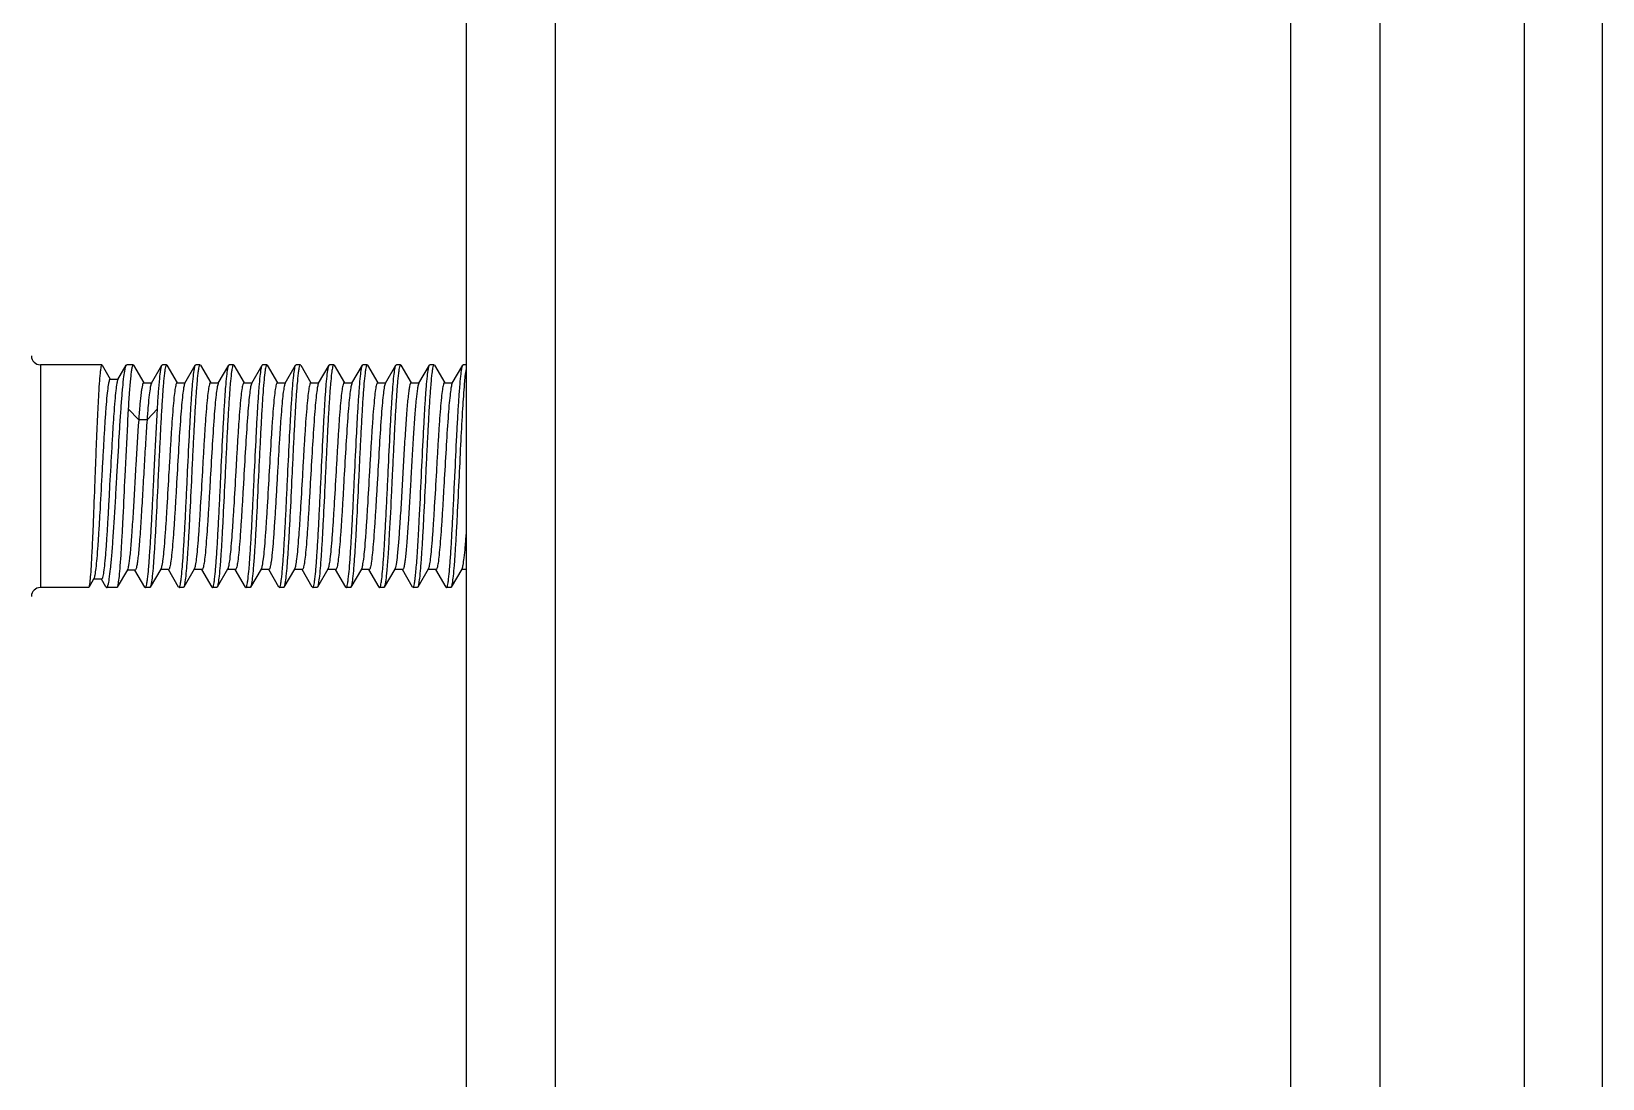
# Model space of a CAD drawing. Extents: x 27938 to 1507990, y 110129 to 923079.
# Drawn here: x 484023 to 484600, y 368319 to 368704 of the extents above; entities that cross this region are included whole.
import ezdxf

# ---------------------------------------------------------------- set-up
doc = ezdxf.new("R2010")
doc.units = 0
doc.header["$LTSCALE"] = 1000
doc.header["$MEASUREMENT"] = 0

msp = doc.modelspace()

# ---------------------------------------------------------------- linework, layer by layer
for p, q in [((484599.92, 366391), (484599.92, 369059.47)), ((484571.3, 366675.45), (484571.3, 368938.58)), ((484182.87, 368785.73), (484182.87, 366070.82)), ((484215.58, 368785.73), (484215.58, 366070.82)), ((484485.44, 368785.73), (484485.44, 366070.82)), ((484518.15, 368785.73), (484518.15, 366070.82)), ((484026.68, 368581.29), (484026.68, 368499.52)), ((484049.24, 368581.29), (484026.68, 368581.29)), ((484049.36, 368581.19), (484049.24, 368581.29)), ((484049.36, 368581.19), (484052.35, 368576.04)), ((484055.14, 368575.88), (484058.18, 368581.11)), ((484058.18, 368581.11), (484058.39, 368581.29)), ((484060.72, 368581.29), (484058.39, 368581.29)), ((484060.88, 368581.15), (484060.72, 368581.29)), ((484060.88, 368581.15), (484064.65, 368574.67)), ((484067.43, 368574.5), (484071.29, 368581.15)), ((484072.98, 368581.29), (484071.45, 368581.29)), ((484073.14, 368581.15), (484072.98, 368581.29)), ((484073.14, 368581.15), (484076.92, 368574.67)), ((484079.7, 368574.5), (484083.55, 368581.15)), ((484083.55, 368581.15), (484083.71, 368581.29)), ((484085.25, 368581.29), (484083.71, 368581.29)), ((484085.41, 368581.15), (484085.25, 368581.29)), ((484085.41, 368581.15), (484089.18, 368574.67)), ((484091.96, 368574.5), (484095.82, 368581.15)), ((484095.82, 368581.15), (484095.98, 368581.29)), ((484097.52, 368581.29), (484095.98, 368581.29)), ((484097.68, 368581.15), (484097.52, 368581.29)), ((484097.68, 368581.15), (484101.45, 368574.67)), ((484104.23, 368574.5), (484108.09, 368581.15)), ((484108.09, 368581.15), (484108.25, 368581.29)), ((484109.78, 368581.29), (484108.25, 368581.29)), ((484109.94, 368581.15), (484109.78, 368581.29)), ((484109.94, 368581.15), (484113.72, 368574.67)), ((484116.5, 368574.5), (484120.35, 368581.15)), ((484122.05, 368581.29), (484120.51, 368581.29)), ((484122.21, 368581.15), (484122.05, 368581.29)), ((484122.21, 368581.15), (484125.98, 368574.67)), ((484128.76, 368574.5), (484132.62, 368581.15)), ((484132.62, 368581.15), (484132.78, 368581.29)), ((484134.32, 368581.29), (484132.78, 368581.29)), ((484134.48, 368581.15), (484134.32, 368581.29)), ((484134.48, 368581.15), (484138.25, 368574.67)), ((484141.03, 368574.5), (484144.88, 368581.15)), ((484144.88, 368581.15), (484145.05, 368581.29)), ((484146.58, 368581.29), (484145.05, 368581.29)), ((484146.74, 368581.15), (484146.58, 368581.29)), ((484146.74, 368581.15), (484150.52, 368574.67)), ((484153.3, 368574.5), (484157.15, 368581.15)), ((484157.15, 368581.15), (484157.31, 368581.29)), ((484158.85, 368581.29), (484157.31, 368581.29)), ((484159.01, 368581.15), (484158.85, 368581.29)), ((484159.01, 368581.15), (484162.78, 368574.67)), ((484165.56, 368574.5), (484169.42, 368581.15)), ((484169.42, 368581.15), (484169.58, 368581.29)), ((484171.11, 368581.29), (484169.58, 368581.29)), ((484171.27, 368581.15), (484171.11, 368581.29)), ((484171.27, 368581.15), (484175.05, 368574.67)), ((484177.83, 368574.5), (484181.68, 368581.15)), ((484181.68, 368581.15), (484181.84, 368581.29)), ((484182.87, 368581.29), (484181.84, 368581.29)), ((484052.26, 368576.04), (484055.24, 368576.04)), ((484064.56, 368574.67), (484067.53, 368574.67)), ((484076.82, 368574.67), (484079.79, 368574.67)), ((484079.7, 368574.5), (484079.62, 368574.35)), ((484089.09, 368574.67), (484092.06, 368574.67)), ((484091.96, 368574.5), (484091.88, 368574.34)), ((484101.36, 368574.67), (484104.33, 368574.67)), ((484104.23, 368574.5), (484104.15, 368574.33)), ((484113.62, 368574.67), (484116.59, 368574.67)), ((484125.89, 368574.67), (484128.86, 368574.67)), ((484128.76, 368574.5), (484128.67, 368574.31)), ((484138.15, 368574.67), (484141.13, 368574.67)), ((484141.03, 368574.5), (484140.94, 368574.31)), ((484150.42, 368574.67), (484153.39, 368574.67)), ((484153.3, 368574.5), (484153.2, 368574.3)), ((484162.69, 368574.67), (484165.66, 368574.67)), ((484174.95, 368574.67), (484177.92, 368574.67)), ((484177.83, 368574.5), (484177.73, 368574.28)), ((484062.76, 368561.15), (484058.92, 368565.16)), ((484065.83, 368561.15), (484062.76, 368561.15)), ((484069.65, 368565.16), (484065.83, 368561.15)), ((484106.82, 368542.63), (484106.72, 368540.4)), ((484117.45, 368540.4), (484117.55, 368542.63)), ((484058.6, 368506.07), (484054.86, 368499.64)), ((484061.48, 368505.91), (484058.51, 368505.91)), ((484065, 368499.67), (484061.38, 368505.91)), ((484070.88, 368506.31), (484067.01, 368499.66)), ((484073.76, 368506.14), (484070.79, 368506.14)), ((484077.42, 368499.66), (484073.66, 368506.14)), ((484083.15, 368506.31), (484079.28, 368499.66)), ((484086.02, 368506.14), (484083.05, 368506.14)), ((484089.69, 368499.66), (484085.93, 368506.14)), ((484095.41, 368506.31), (484091.54, 368499.66)), ((484098.29, 368506.14), (484095.32, 368506.14)), ((484101.95, 368499.66), (484098.19, 368506.14)), ((484107.68, 368506.31), (484103.81, 368499.66)), ((484110.56, 368506.14), (484107.58, 368506.14)), ((484114.22, 368499.66), (484110.46, 368506.14)), ((484119.95, 368506.31), (484116.08, 368499.66)), ((484122.82, 368506.14), (484119.85, 368506.14)), ((484126.48, 368499.66), (484122.73, 368506.14)), ((484132.21, 368506.31), (484128.34, 368499.66)), ((484135.09, 368506.14), (484132.12, 368506.14)), ((484138.75, 368499.66), (484134.99, 368506.14)), ((484144.48, 368506.31), (484140.61, 368499.66)), ((484147.35, 368506.14), (484144.38, 368506.14)), ((484151.02, 368499.66), (484147.26, 368506.14)), ((484156.75, 368506.31), (484152.88, 368499.66)), ((484159.62, 368506.14), (484156.65, 368506.14)), ((484163.28, 368499.66), (484159.52, 368506.14)), ((484169.01, 368506.31), (484165.14, 368499.66)), ((484171.89, 368506.14), (484168.92, 368506.14)), ((484175.55, 368499.66), (484171.79, 368506.14)), ((484181.28, 368506.31), (484177.41, 368499.66)), ((484182.87, 368506.14), (484181.18, 368506.14)), ((484044.36, 368499.52), (484026.68, 368499.52)), ((484044.45, 368499.59), (484044.36, 368499.52)), ((484046.2, 368502.61), (484044.45, 368499.59)), ((484046.29, 368502.76), (484046.2, 368502.61)), ((484049.18, 368502.61), (484046.2, 368502.61)), ((484050.76, 368499.74), (484049.11, 368502.57)), ((484050.76, 368499.74), (484051.02, 368499.52)), ((484054.72, 368499.52), (484051.01, 368499.52)), ((484054.86, 368499.64), (484054.72, 368499.52)), ((484065, 368499.67), (484065.18, 368499.52)), ((484066.85, 368499.52), (484065.18, 368499.52)), ((484067.01, 368499.66), (484066.85, 368499.52)), ((484077.42, 368499.66), (484077.58, 368499.52)), ((484079.12, 368499.52), (484077.58, 368499.52)), ((484079.28, 368499.66), (484079.12, 368499.52)), ((484089.69, 368499.66), (484089.85, 368499.52)), ((484091.38, 368499.52), (484089.85, 368499.52)), ((484091.54, 368499.66), (484091.38, 368499.52)), ((484101.95, 368499.66), (484102.11, 368499.52)), ((484103.65, 368499.52), (484102.11, 368499.52)), ((484103.81, 368499.66), (484103.65, 368499.52)), ((484114.22, 368499.66), (484114.38, 368499.52)), ((484115.92, 368499.52), (484114.38, 368499.52)), ((484116.08, 368499.66), (484115.92, 368499.52)), ((484126.48, 368499.66), (484126.65, 368499.52)), ((484128.18, 368499.52), (484126.65, 368499.52)), ((484128.34, 368499.66), (484128.18, 368499.52)), ((484138.75, 368499.66), (484138.91, 368499.52)), ((484140.45, 368499.52), (484138.91, 368499.52)), ((484140.61, 368499.66), (484140.45, 368499.52)), ((484151.02, 368499.66), (484151.18, 368499.52)), ((484152.71, 368499.52), (484151.18, 368499.52)), ((484152.88, 368499.66), (484152.72, 368499.52)), ((484163.28, 368499.66), (484163.45, 368499.52)), ((484164.98, 368499.52), (484163.44, 368499.52)), ((484165.14, 368499.66), (484164.98, 368499.52)), ((484175.55, 368499.66), (484175.71, 368499.52)), ((484177.25, 368499.52), (484175.71, 368499.52)), ((484177.41, 368499.66), (484177.25, 368499.52))]:
    msp.add_line(p, q)
for centre, start, end in [((484026.68, 368584.56), 180, 270), ((484026.68, 368496.25), 90, 180)]:
    msp.add_arc(centre, 3.27, start, end)
for points, knots in [([(484049.24, 368581.29), (484049.16, 368581.29), (484049.01, 368580.94), (484048.89, 368580.41), (484048.73, 368579.4), (484048.5, 368577.39), (484048.23, 368573.97), (484047.93, 368568.95), (484047.63, 368562.83), (484047.32, 368555.85), (484047.02, 368548.28), (484046.82, 368543.06), (484046.72, 368540.4)], [0, 0, 0, 0, 0.006203, 0.021073, 0.045141, 0.078305, 0.170688, 0.294821, 0.44599, 0.618417, 0.805472, 1, 1, 1, 1]), ([(484054.78, 368540.4), (484055.07, 368545.32), (484055.47, 368552.48), (484056.05, 368561.65), (484056.46, 368567.6), (484056.88, 368572.62), (484057.26, 368576.57), (484057.68, 368579.26), (484057.93, 368580.68), (484058.18, 368581.11)], [0, 0, 0, 0, 0.361155, 0.526427, 0.673911, 0.798642, 0.896457, 0.964179, 1, 1, 1, 1]), ([(484060.72, 368581.29), (484060.6, 368581.29), (484060.4, 368580.81), (484060.23, 368580.08), (484060.01, 368578.7), (484059.8, 368576.88), (484059.57, 368574.56), (484059.26, 368570.6), (484059.06, 368567.42), (484058.92, 368565.16)], [0, 0, 0, 0, 0.021546, 0.072917, 0.155846, 0.269667, 0.412995, 0.584026, 1, 1, 1, 1]), ([(484069.65, 368565.16), (484069.78, 368567.23), (484070.01, 368570.94), (484070.4, 368575.74), (484070.73, 368578.82), (484071.04, 368580.44), (484071.18, 368580.98), (484071.29, 368581.15)], [0, 0, 0, 0, 0.387446, 0.690986, 0.897716, 0.962073, 1, 1, 1, 1]), ([(484072.98, 368581.29), (484072.89, 368581.29), (484072.71, 368580.96), (484072.57, 368580.41), (484072.38, 368579.4), (484072.11, 368577.38), (484071.78, 368573.96), (484071.41, 368568.95), (484071.04, 368562.83), (484070.67, 368555.85), (484070.29, 368548.28), (484070.04, 368543.06), (484069.92, 368540.4)], [0, 0, 0, 0, 0.006697, 0.021779, 0.045964, 0.079194, 0.171609, 0.295674, 0.446694, 0.618911, 0.805729, 1, 1, 1, 1]), ([(484071.29, 368581.15), (484071.31, 368581.19), (484071.35, 368581.25), (484071.42, 368581.29), (484071.45, 368581.29)], [0, 0, 0, 0, 0.600476, 1, 1, 1, 1]), ([(484080.65, 368540.4), (484080.88, 368545.36), (484081.23, 368552.58), (484081.72, 368561.81), (484082.07, 368567.78), (484082.43, 368572.81), (484082.75, 368576.74), (484083.12, 368579.37), (484083.32, 368580.76), (484083.55, 368581.15)], [0, 0, 0, 0, 0.363963, 0.530225, 0.678242, 0.802937, 0.90006, 0.966368, 1, 1, 1, 1]), ([(484085.25, 368581.29), (484085.16, 368581.29), (484084.98, 368580.96), (484084.84, 368580.41), (484084.64, 368579.4), (484084.37, 368577.38), (484084.05, 368573.97), (484083.68, 368568.95), (484083.31, 368562.83), (484082.94, 368555.85), (484082.56, 368548.28), (484082.31, 368543.06), (484082.18, 368540.4)], [0, 0, 0, 0, 0.006689, 0.021764, 0.045941, 0.079165, 0.171569, 0.295632, 0.446659, 0.618889, 0.805716, 1, 1, 1, 1]), ([(484092.91, 368540.4), (484093.15, 368545.36), (484093.49, 368552.58), (484093.98, 368561.81), (484094.33, 368567.78), (484094.69, 368572.81), (484095.01, 368576.74), (484095.39, 368579.37), (484095.59, 368580.76), (484095.82, 368581.15)], [0, 0, 0, 0, 0.363959, 0.530225, 0.678245, 0.80294, 0.900061, 0.966367, 1, 1, 1, 1]), ([(484097.52, 368581.29), (484097.43, 368581.29), (484097.24, 368580.96), (484097.1, 368580.41), (484096.91, 368579.4), (484096.64, 368577.39), (484096.31, 368573.97), (484095.95, 368568.95), (484095.58, 368562.83), (484095.2, 368555.85), (484094.83, 368548.28), (484094.58, 368543.06), (484094.45, 368540.4)], [0, 0, 0, 0, 0.00668, 0.021743, 0.045911, 0.079128, 0.171521, 0.29558, 0.446613, 0.618858, 0.805701, 1, 1, 1, 1]), ([(484105.18, 368540.4), (484105.42, 368545.36), (484105.76, 368552.58), (484106.25, 368561.81), (484106.6, 368567.78), (484106.96, 368572.81), (484107.28, 368576.74), (484107.66, 368579.37), (484107.86, 368580.76), (484108.09, 368581.15)], [0, 0, 0, 0, 0.363957, 0.530226, 0.678247, 0.80294, 0.900059, 0.966367, 1, 1, 1, 1]), ([(484109.78, 368581.29), (484109.7, 368581.29), (484109.52, 368580.99), (484109.38, 368580.47), (484109.2, 368579.53), (484108.94, 368577.65), (484108.62, 368574.45), (484108.27, 368569.74), (484107.91, 368563.98), (484107.55, 368557.38), (484107.18, 368550.16), (484106.94, 368545.18), (484106.82, 368542.63)], [0, 0, 0, 0, 0.006689, 0.021571, 0.045424, 0.078208, 0.169526, 0.292465, 0.442701, 0.6149, 0.802905, 1, 1, 1, 1]), ([(484117.55, 368542.63), (484117.78, 368547.36), (484118.11, 368554.22), (484118.58, 368562.98), (484118.92, 368568.61), (484119.27, 368573.32), (484119.58, 368577), (484119.94, 368579.47), (484120.13, 368580.78), (484120.35, 368581.15)], [0, 0, 0, 0, 0.367266, 0.533405, 0.680662, 0.804347, 0.900563, 0.966339, 1, 1, 1, 1]), ([(484122.05, 368581.29), (484121.96, 368581.29), (484121.78, 368580.96), (484121.64, 368580.41), (484121.44, 368579.4), (484121.17, 368577.38), (484120.85, 368573.97), (484120.48, 368568.95), (484120.11, 368562.83), (484119.73, 368555.85), (484119.36, 368548.28), (484119.11, 368543.06), (484118.98, 368540.4)], [0, 0, 0, 0, 0.006689, 0.021763, 0.04594, 0.079164, 0.171568, 0.295631, 0.446657, 0.618886, 0.805714, 1, 1, 1, 1]), ([(484120.35, 368581.15), (484120.37, 368581.19), (484120.41, 368581.25), (484120.48, 368581.29), (484120.51, 368581.29)], [0, 0, 0, 0, 0.600612, 1, 1, 1, 1]), ([(484129.71, 368540.4), (484129.95, 368545.36), (484130.29, 368552.58), (484130.78, 368561.81), (484131.13, 368567.78), (484131.49, 368572.81), (484131.81, 368576.74), (484132.19, 368579.37), (484132.39, 368580.76), (484132.62, 368581.15)], [0, 0, 0, 0, 0.363961, 0.530225, 0.678245, 0.802939, 0.90006, 0.966367, 1, 1, 1, 1]), ([(484134.32, 368581.29), (484134.22, 368581.29), (484134.04, 368580.96), (484133.9, 368580.41), (484133.71, 368579.4), (484133.44, 368577.39), (484133.11, 368573.97), (484132.75, 368568.95), (484132.37, 368562.83), (484132, 368555.85), (484131.62, 368548.28), (484131.38, 368543.06), (484131.25, 368540.4)], [0, 0, 0, 0, 0.006676, 0.021733, 0.045899, 0.079113, 0.171508, 0.295569, 0.446596, 0.61884, 0.805693, 1, 1, 1, 1]), ([(484141.98, 368540.4), (484142.22, 368545.36), (484142.56, 368552.58), (484143.05, 368561.81), (484143.4, 368567.78), (484143.76, 368572.81), (484144.08, 368576.74), (484144.46, 368579.37), (484144.65, 368580.76), (484144.88, 368581.15)], [0, 0, 0, 0, 0.363962, 0.530226, 0.678239, 0.802933, 0.900057, 0.966368, 1, 1, 1, 1]), ([(484146.58, 368581.29), (484146.49, 368581.29), (484146.31, 368580.96), (484146.17, 368580.41), (484145.97, 368579.4), (484145.7, 368577.38), (484145.38, 368573.96), (484145.01, 368568.95), (484144.64, 368562.83), (484144.27, 368555.85), (484143.89, 368548.28), (484143.64, 368543.06), (484143.52, 368540.4)], [0, 0, 0, 0, 0.006697, 0.021779, 0.045964, 0.079195, 0.171609, 0.295674, 0.446694, 0.618911, 0.805729, 1, 1, 1, 1]), ([(484154.25, 368540.4), (484154.48, 368545.36), (484154.82, 368552.58), (484155.31, 368561.81), (484155.67, 368567.78), (484156.03, 368572.81), (484156.34, 368576.74), (484156.72, 368579.37), (484156.92, 368580.76), (484157.15, 368581.15)], [0, 0, 0, 0, 0.363963, 0.530225, 0.678242, 0.802937, 0.90006, 0.966368, 1, 1, 1, 1]), ([(484158.85, 368581.29), (484158.76, 368581.29), (484158.58, 368580.96), (484158.43, 368580.41), (484158.24, 368579.4), (484157.97, 368577.38), (484157.64, 368573.97), (484157.28, 368568.95), (484156.91, 368562.83), (484156.53, 368555.85), (484156.16, 368548.28), (484155.91, 368543.06), (484155.78, 368540.4)], [0, 0, 0, 0, 0.006686, 0.021758, 0.045933, 0.079154, 0.171555, 0.295617, 0.446646, 0.618881, 0.805711, 1, 1, 1, 1]), ([(484166.51, 368540.4), (484166.75, 368545.36), (484167.09, 368552.58), (484167.58, 368561.81), (484167.93, 368567.78), (484168.29, 368572.81), (484168.61, 368576.74), (484168.99, 368579.37), (484169.19, 368580.76), (484169.42, 368581.15)], [0, 0, 0, 0, 0.363958, 0.530225, 0.678245, 0.80294, 0.90006, 0.966367, 1, 1, 1, 1]), ([(484171.11, 368581.29), (484171.02, 368581.29), (484170.84, 368580.96), (484170.7, 368580.41), (484170.51, 368579.4), (484170.24, 368577.39), (484169.91, 368573.97), (484169.55, 368568.95), (484169.17, 368562.83), (484168.8, 368555.85), (484168.42, 368548.28), (484168.17, 368543.06), (484168.05, 368540.4)], [0, 0, 0, 0, 0.006677, 0.021736, 0.045902, 0.079117, 0.171507, 0.295565, 0.446598, 0.618848, 0.805696, 1, 1, 1, 1]), ([(484178.78, 368540.4), (484179.01, 368545.36), (484179.36, 368552.58), (484179.85, 368561.81), (484180.2, 368567.78), (484180.56, 368572.81), (484180.88, 368576.74), (484181.25, 368579.37), (484181.45, 368580.76), (484181.68, 368581.15)], [0, 0, 0, 0, 0.363957, 0.530228, 0.678248, 0.80294, 0.900058, 0.966367, 1, 1, 1, 1]), ([(484182.87, 368579.89), (484182.53, 368578.07), (484182.12, 368573.19), (484181.51, 368564.4), (484180.92, 368553.07), (484180.52, 368544.78), (484180.31, 368540.4)], [0, 0, 0, 0, 0.140058, 0.370691, 0.667791, 1, 1, 1, 1]), ([(484052.26, 368576.04), (484052.18, 368576.04), (484051.99, 368575.76), (484051.85, 368575.26), (484051.66, 368574.4), (484051.39, 368572.64), (484051.06, 368569.68), (484050.7, 368565.33), (484050.33, 368560.03), (484049.97, 368553.98), (484049.6, 368547.4), (484049.11, 368538.29), (484048.64, 368529.31), (484048.14, 368520.77), (484047.78, 368515.23), (484047.42, 368510.57), (484047.09, 368506.91), (484046.72, 368504.44), (484046.51, 368503.14), (484046.29, 368502.76)], [0, 0, 0, 0, 0.003488, 0.010904, 0.022688, 0.038824, 0.083607, 0.143647, 0.216697, 0.300025, 0.390537, 0.484902, 0.671459, 0.756962, 0.833182, 0.897479, 0.947675, 0.982144, 1, 1, 1, 1]), ([(484055.14, 368575.88), (484054.91, 368575.48), (484054.69, 368574.1), (484054.3, 368571.52), (484053.96, 368567.71), (484053.59, 368562.88), (484053.22, 368557.19), (484052.72, 368548.53), (484052.24, 368539.49), (484051.75, 368530.4), (484051.39, 368523.92), (484051.03, 368518), (484050.67, 368512.86), (484050.32, 368508.66), (484049.99, 368505.59), (484049.67, 368503.68), (484049.43, 368502.87), (484049.26, 368502.61), (484049.18, 368502.61)], [0, 0, 0, 0, 0.018844, 0.055045, 0.107437, 0.174076, 0.252464, 0.339678, 0.527511, 0.621285, 0.710453, 0.791854, 0.862644, 0.920393, 0.963178, 0.989688, 0.996707, 1, 1, 1, 1]), ([(484064.56, 368574.67), (484064.45, 368574.67), (484064.24, 368574.29), (484064.07, 368573.65), (484063.84, 368572.5), (484063.53, 368570.21), (484063.15, 368566.36), (484062.9, 368563.04), (484062.76, 368561.15)], [0, 0, 0, 0, 0.023235, 0.075178, 0.15823, 0.271917, 0.585415, 1, 1, 1, 1]), ([(484067.43, 368574.5), (484067.19, 368574.08), (484066.95, 368572.64), (484066.55, 368569.92), (484066.19, 368565.91), (484065.95, 368562.86), (484065.83, 368561.15)], [0, 0, 0, 0, 0.108395, 0.316903, 0.618184, 1, 1, 1, 1]), ([(484076.82, 368574.67), (484076.74, 368574.67), (484076.56, 368574.43), (484076.32, 368573.64), (484075.99, 368571.83), (484075.66, 368568.91), (484075.3, 368564.92), (484074.94, 368560.07), (484074.58, 368554.5), (484074.22, 368548.43), (484073.73, 368539.95), (484073.26, 368531.55), (484072.76, 368523.53), (484072.4, 368518.29), (484072.03, 368513.84), (484071.7, 368510.34), (484071.33, 368507.95), (484071.1, 368506.68), (484070.88, 368506.31)], [0, 0, 0, 0, 0.003515, 0.010772, 0.037949, 0.081609, 0.140308, 0.211978, 0.294061, 0.383612, 0.477415, 0.664253, 0.750571, 0.827952, 0.893624, 0.945254, 0.981055, 1, 1, 1, 1]), ([(484079.62, 368574.35), (484079.43, 368573.88), (484079.18, 368572.5), (484078.83, 368569.92), (484078.49, 368566.3), (484077.97, 368559.8), (484077.38, 368550.28), (484076.81, 368540.18), (484076.33, 368531.82), (484075.97, 368525.85), (484075.61, 368520.4), (484075.26, 368515.65), (484074.9, 368511.76), (484074.57, 368508.91), (484074.25, 368507.14), (484074.01, 368506.37), (484073.84, 368506.14), (484073.76, 368506.14)], [0, 0, 0, 0, 0.022098, 0.060554, 0.114206, 0.18123, 0.34569, 0.53115, 0.623722, 0.711849, 0.792446, 0.862698, 0.92016, 0.962863, 0.989437, 0.99654, 1, 1, 1, 1]), ([(484089.09, 368574.67), (484089.01, 368574.67), (484088.83, 368574.43), (484088.59, 368573.64), (484088.26, 368571.83), (484087.93, 368568.91), (484087.57, 368564.92), (484087.21, 368560.07), (484086.85, 368554.5), (484086.48, 368548.43), (484086, 368539.95), (484085.52, 368531.55), (484085.02, 368523.53), (484084.66, 368518.29), (484084.3, 368513.84), (484083.96, 368510.34), (484083.59, 368507.95), (484083.37, 368506.68), (484083.15, 368506.31)], [0, 0, 0, 0, 0.003515, 0.010772, 0.037949, 0.081609, 0.140308, 0.211978, 0.294061, 0.383612, 0.477415, 0.664253, 0.750571, 0.827952, 0.893624, 0.945254, 0.981055, 1, 1, 1, 1]), ([(484091.88, 368574.34), (484091.69, 368573.87), (484091.44, 368572.49), (484091.09, 368569.9), (484090.75, 368566.27), (484090.24, 368559.76), (484089.65, 368550.25), (484089.08, 368540.15), (484088.6, 368531.79), (484088.24, 368525.83), (484087.88, 368520.39), (484087.52, 368515.64), (484087.17, 368511.76), (484086.84, 368508.9), (484086.52, 368507.14), (484086.28, 368506.37), (484086.1, 368506.14), (484086.02, 368506.14)], [0, 0, 0, 0, 0.022237, 0.060809, 0.11455, 0.181633, 0.346125, 0.531524, 0.624042, 0.712107, 0.792639, 0.862829, 0.920237, 0.962898, 0.989446, 0.996542, 1, 1, 1, 1]), ([(484101.36, 368574.67), (484101.28, 368574.67), (484101.1, 368574.43), (484100.85, 368573.64), (484100.53, 368571.83), (484100.19, 368568.91), (484099.83, 368564.92), (484099.47, 368560.07), (484099.11, 368554.5), (484098.75, 368548.43), (484098.26, 368539.95), (484097.79, 368531.55), (484097.29, 368523.53), (484096.93, 368518.29), (484096.57, 368513.84), (484096.23, 368510.34), (484095.86, 368507.95), (484095.63, 368506.68), (484095.41, 368506.31)], [0, 0, 0, 0, 0.003515, 0.010772, 0.037949, 0.081609, 0.140308, 0.211978, 0.294061, 0.383612, 0.477416, 0.664253, 0.750571, 0.827952, 0.893624, 0.945254, 0.981055, 1, 1, 1, 1]), ([(484104.15, 368574.33), (484103.96, 368573.86), (484103.71, 368572.47), (484103.35, 368569.87), (484103.01, 368566.24), (484102.5, 368559.73), (484101.91, 368550.21), (484101.34, 368540.12), (484100.86, 368531.77), (484100.5, 368525.81), (484100.14, 368520.37), (484099.79, 368515.63), (484099.44, 368511.75), (484099.11, 368508.9), (484098.78, 368507.14), (484098.54, 368506.37), (484098.37, 368506.14), (484098.29, 368506.14)], [0, 0, 0, 0, 0.022376, 0.061065, 0.114893, 0.182035, 0.346559, 0.531898, 0.624361, 0.712364, 0.792832, 0.86296, 0.920314, 0.962934, 0.989455, 0.996544, 1, 1, 1, 1]), ([(484113.62, 368574.67), (484113.54, 368574.67), (484113.36, 368574.43), (484113.12, 368573.65), (484112.8, 368571.85), (484112.46, 368568.94), (484112.11, 368564.99), (484111.75, 368560.16), (484111.25, 368552.49), (484110.9, 368546.44), (484110.66, 368542.27)], [0, 0, 0, 0, 0.007368, 0.022553, 0.07941, 0.170757, 0.293599, 0.443643, 0.615565, 1, 1, 1, 1]), ([(484116.5, 368574.5), (484116.3, 368574.16), (484116.08, 368573.03), (484115.74, 368570.91), (484115.42, 368567.8), (484115.08, 368563.85), (484114.75, 368559.16), (484114.28, 368551.89), (484113.95, 368546.19), (484113.73, 368542.27)], [0, 0, 0, 0, 0.036414, 0.10397, 0.201071, 0.324823, 0.471425, 0.636308, 1, 1, 1, 1]), ([(484125.89, 368574.67), (484125.81, 368574.67), (484125.63, 368574.43), (484125.39, 368573.64), (484125.06, 368571.83), (484124.73, 368568.91), (484124.37, 368564.92), (484124.01, 368560.07), (484123.64, 368554.5), (484123.28, 368548.43), (484122.79, 368539.95), (484122.32, 368531.55), (484121.82, 368523.53), (484121.46, 368518.29), (484121.1, 368513.84), (484120.76, 368510.34), (484120.39, 368507.95), (484120.16, 368506.68), (484119.95, 368506.31)], [0, 0, 0, 0, 0.003516, 0.010772, 0.037949, 0.081609, 0.140308, 0.211978, 0.294061, 0.383612, 0.477416, 0.664254, 0.750571, 0.827952, 0.893624, 0.945254, 0.981055, 1, 1, 1, 1]), ([(484128.67, 368574.31), (484128.48, 368573.83), (484128.23, 368572.43), (484127.88, 368569.82), (484127.54, 368566.17), (484127.03, 368559.66), (484126.44, 368550.15), (484125.87, 368540.06), (484125.39, 368531.72), (484125.03, 368525.77), (484124.67, 368520.34), (484124.32, 368515.61), (484123.97, 368511.74), (484123.64, 368508.89), (484123.32, 368507.14), (484123.08, 368506.37), (484122.9, 368506.14), (484122.82, 368506.14)], [0, 0, 0, 0, 0.022654, 0.061574, 0.115578, 0.182837, 0.347426, 0.532643, 0.624999, 0.712877, 0.793216, 0.863221, 0.920468, 0.963004, 0.989473, 0.996549, 1, 1, 1, 1]), ([(484138.15, 368574.67), (484138.07, 368574.67), (484137.9, 368574.43), (484137.65, 368573.64), (484137.33, 368571.83), (484136.99, 368568.91), (484136.63, 368564.92), (484136.27, 368560.07), (484135.91, 368554.5), (484135.55, 368548.43), (484135.06, 368539.95), (484134.59, 368531.55), (484134.09, 368523.53), (484133.73, 368518.29), (484133.36, 368513.84), (484133.03, 368510.34), (484132.66, 368507.95), (484132.43, 368506.68), (484132.21, 368506.31)], [0, 0, 0, 0, 0.003516, 0.010771, 0.037949, 0.081609, 0.140308, 0.211978, 0.294061, 0.383613, 0.477416, 0.664254, 0.750571, 0.827952, 0.893624, 0.945254, 0.981055, 1, 1, 1, 1]), ([(484140.94, 368574.31), (484140.75, 368573.82), (484140.5, 368572.42), (484140.14, 368569.8), (484139.8, 368566.14), (484139.29, 368559.63), (484138.7, 368550.11), (484138.13, 368540.03), (484137.66, 368531.69), (484137.3, 368525.75), (484136.94, 368520.33), (484136.59, 368515.6), (484136.23, 368511.73), (484135.9, 368508.89), (484135.58, 368507.14), (484135.34, 368506.37), (484135.17, 368506.14), (484135.09, 368506.14)], [0, 0, 0, 0, 0.022792, 0.061828, 0.11592, 0.183237, 0.347858, 0.533014, 0.625317, 0.713133, 0.793408, 0.863351, 0.920544, 0.963039, 0.989482, 0.996551, 1, 1, 1, 1]), ([(484150.42, 368574.67), (484150.34, 368574.67), (484150.16, 368574.43), (484149.92, 368573.64), (484149.59, 368571.83), (484149.26, 368568.91), (484148.9, 368564.92), (484148.54, 368560.07), (484148.18, 368554.5), (484147.81, 368548.43), (484147.33, 368539.95), (484146.85, 368531.55), (484146.36, 368523.53), (484146, 368518.29), (484145.63, 368513.84), (484145.3, 368510.34), (484144.92, 368507.95), (484144.7, 368506.68), (484144.48, 368506.31)], [0, 0, 0, 0, 0.003516, 0.010771, 0.037949, 0.081609, 0.140308, 0.211978, 0.294061, 0.383613, 0.477416, 0.664254, 0.750571, 0.827952, 0.893624, 0.945254, 0.981055, 1, 1, 1, 1]), ([(484153.2, 368574.3), (484153.01, 368573.81), (484152.76, 368572.4), (484152.41, 368569.77), (484152.07, 368566.11), (484151.56, 368559.59), (484150.97, 368550.08), (484150.4, 368540), (484149.92, 368531.67), (484149.56, 368525.73), (484149.21, 368520.31), (484148.85, 368515.59), (484148.5, 368511.73), (484148.17, 368508.89), (484147.85, 368507.14), (484147.61, 368506.37), (484147.43, 368506.14), (484147.35, 368506.14)], [0, 0, 0, 0, 0.022931, 0.062083, 0.116262, 0.183637, 0.34829, 0.533386, 0.625634, 0.713389, 0.793599, 0.863481, 0.920621, 0.963074, 0.989491, 0.996553, 1, 1, 1, 1]), ([(484162.69, 368574.67), (484162.56, 368574.67), (484162.32, 368574.15), (484162.13, 368573.34), (484161.87, 368571.82), (484161.63, 368569.84), (484161.38, 368567.31), (484161.02, 368563.08), (484160.59, 368556.88), (484160.09, 368548.71), (484159.6, 368539.96), (484159.1, 368531.24), (484158.75, 368525.5), (484158.56, 368522.75)], [0, 0, 0, 0, 0.007549, 0.025288, 0.053782, 0.092698, 0.14142, 0.199125, 0.337396, 0.498012, 0.669894, 0.841157, 1, 1, 1, 1]), ([(484165.56, 368574.5), (484165.44, 368574.29), (484165.26, 368573.64), (484164.89, 368571.7), (484164.5, 368568.06), (484164.03, 368562.46), (484163.57, 368555.46), (484163.09, 368547.52), (484162.47, 368536.51), (484161.99, 368528.2), (484161.63, 368522.75)], [0, 0, 0, 0, 0.014139, 0.038106, 0.114569, 0.22512, 0.362916, 0.519336, 0.684562, 1, 1, 1, 1]), ([(484174.95, 368574.67), (484174.87, 368574.67), (484174.69, 368574.43), (484174.45, 368573.64), (484174.13, 368571.83), (484173.79, 368568.91), (484173.43, 368564.92), (484173.07, 368560.07), (484172.71, 368554.5), (484172.35, 368548.43), (484171.86, 368539.95), (484171.39, 368531.55), (484170.89, 368523.53), (484170.53, 368518.29), (484170.16, 368513.84), (484169.83, 368510.34), (484169.46, 368507.95), (484169.23, 368506.68), (484169.01, 368506.31)], [0, 0, 0, 0, 0.003516, 0.010771, 0.037949, 0.081609, 0.140308, 0.211978, 0.294061, 0.383613, 0.477416, 0.664254, 0.750571, 0.827952, 0.893624, 0.945254, 0.981055, 1, 1, 1, 1]), ([(484177.73, 368574.28), (484177.54, 368573.78), (484177.29, 368572.36), (484176.94, 368569.72), (484176.59, 368566.05), (484176.09, 368559.53), (484175.5, 368550.01), (484174.93, 368539.94), (484174.45, 368531.62), (484174.09, 368525.69), (484173.74, 368520.28), (484173.38, 368515.57), (484173.03, 368511.71), (484172.7, 368508.88), (484172.38, 368507.13), (484172.14, 368506.37), (484171.97, 368506.14), (484171.89, 368506.14)], [0, 0, 0, 0, 0.023208, 0.06259, 0.116944, 0.184435, 0.349152, 0.534126, 0.626268, 0.713899, 0.79398, 0.86374, 0.920773, 0.963144, 0.989509, 0.996558, 1, 1, 1, 1]), ([(484058.92, 368565.16), (484058.81, 368563.29), (484058.35, 368555.04), (484057.96, 368546.79), (484057.66, 368540.4)], [0, 0, 0, 0, 0.22604, 1, 1, 1, 1]), ([(484062.76, 368561.15), (484062.36, 368555.57), (484061.86, 368546.95), (484061.21, 368535.41), (484060.71, 368526.86), (484060.21, 368519.25), (484059.78, 368513.75), (484059.41, 368510.22), (484059.17, 368508.33), (484058.92, 368507.01), (484058.73, 368506.3), (484058.6, 368506.07)], [0, 0, 0, 0, 0.303539, 0.468638, 0.62733, 0.768529, 0.882427, 0.926602, 0.961222, 0.985757, 1, 1, 1, 1]), ([(484065.83, 368561.15), (484065.63, 368558.38), (484065.25, 368552.52), (484064.73, 368543.48), (484064.21, 368534.21), (484063.68, 368525.4), (484063.23, 368518.67), (484062.86, 368514.02), (484062.59, 368511.24), (484062.34, 368509.06), (484062.07, 368507.38), (484061.86, 368506.49), (484061.62, 368505.91), (484061.48, 368505.91)], [0, 0, 0, 0, 0.15003, 0.317321, 0.489066, 0.652114, 0.794019, 0.853588, 0.904016, 0.944371, 0.97394, 0.992316, 1, 1, 1, 1]), ([(484068.37, 368540.4), (484068.48, 368542.61), (484068.88, 368550.86), (484069.29, 368559.11), (484069.65, 368565.16)], [0, 0, 0, 0, 0.2673, 1, 1, 1, 1]), ([(484046.72, 368540.4), (484046.53, 368535.38), (484046.26, 368528.07), (484045.87, 368518.74), (484045.59, 368512.72), (484045.31, 368507.7), (484045.08, 368503.81), (484044.75, 368501.28), (484044.65, 368499.95), (484044.45, 368499.59)], [0, 0, 0, 0, 0.36864, 0.53657, 0.68548, 0.810114, 0.906077, 0.97003, 1, 1, 1, 1]), ([(484051.02, 368499.52), (484051.12, 368499.52), (484051.35, 368499.82), (484051.66, 368500.83), (484052.08, 368503.12), (484052.51, 368506.83), (484052.97, 368511.86), (484053.42, 368517.98), (484053.88, 368524.96), (484054.33, 368532.53), (484054.63, 368537.75), (484054.78, 368540.4)], [0, 0, 0, 0, 0.007547, 0.022985, 0.080637, 0.173055, 0.296975, 0.447746, 0.61965, 0.806111, 1, 1, 1, 1]), ([(484057.66, 368540.4), (484057.43, 368535.43), (484057.09, 368528.19), (484056.62, 368518.94), (484056.28, 368512.95), (484055.93, 368507.93), (484055.63, 368504.01), (484055.26, 368501.4), (484055.08, 368500.03), (484054.86, 368499.64)], [0, 0, 0, 0, 0.365079, 0.53175, 0.679987, 0.804667, 0.901508, 0.967249, 1, 1, 1, 1]), ([(484065.18, 368499.52), (484065.28, 368499.52), (484065.47, 368499.84), (484065.62, 368500.4), (484065.82, 368501.4), (484066.11, 368503.42), (484066.45, 368506.84), (484066.83, 368511.86), (484067.22, 368517.98), (484067.6, 368524.96), (484067.99, 368532.53), (484068.24, 368537.75), (484068.37, 368540.4)], [0, 0, 0, 0, 0.006868, 0.022, 0.046199, 0.079427, 0.17181, 0.295831, 0.44681, 0.618994, 0.805771, 1, 1, 1, 1]), ([(484069.92, 368540.4), (484069.68, 368535.45), (484069.34, 368528.23), (484068.85, 368519), (484068.5, 368513.02), (484068.14, 368508), (484067.82, 368504.07), (484067.44, 368501.44), (484067.24, 368500.05), (484067.01, 368499.66)], [0, 0, 0, 0, 0.364025, 0.530311, 0.678341, 0.803035, 0.90014, 0.966414, 1, 1, 1, 1]), ([(484077.58, 368499.52), (484077.67, 368499.52), (484077.85, 368499.85), (484078, 368500.4), (484078.19, 368501.41), (484078.46, 368503.43), (484078.78, 368506.85), (484079.15, 368511.86), (484079.52, 368517.98), (484079.9, 368524.96), (484080.27, 368532.53), (484080.52, 368537.75), (484080.65, 368540.4)], [0, 0, 0, 0, 0.006693, 0.021771, 0.045952, 0.079179, 0.171588, 0.295652, 0.446676, 0.6189, 0.805722, 1, 1, 1, 1]), ([(484082.18, 368540.4), (484081.95, 368535.45), (484081.6, 368528.23), (484081.11, 368519), (484080.76, 368513.02), (484080.4, 368508), (484080.09, 368504.07), (484079.71, 368501.44), (484079.51, 368500.05), (484079.28, 368499.66)], [0, 0, 0, 0, 0.364027, 0.530312, 0.678339, 0.803032, 0.900139, 0.966415, 1, 1, 1, 1]), ([(484089.85, 368499.52), (484089.94, 368499.52), (484090.12, 368499.85), (484090.26, 368500.4), (484090.46, 368501.41), (484090.72, 368503.43), (484091.05, 368506.85), (484091.42, 368511.86), (484091.79, 368517.98), (484092.16, 368524.96), (484092.54, 368532.53), (484092.79, 368537.75), (484092.91, 368540.4)], [0, 0, 0, 0, 0.006696, 0.021778, 0.045963, 0.079194, 0.171608, 0.295673, 0.446692, 0.618909, 0.805729, 1, 1, 1, 1]), ([(484094.45, 368540.4), (484094.21, 368535.45), (484093.87, 368528.23), (484093.38, 368519), (484093.03, 368513.02), (484092.67, 368508), (484092.35, 368504.07), (484091.97, 368501.44), (484091.77, 368500.05), (484091.54, 368499.66)], [0, 0, 0, 0, 0.364034, 0.530325, 0.678352, 0.803041, 0.900142, 0.966414, 1, 1, 1, 1]), ([(484102.11, 368499.52), (484102.2, 368499.52), (484102.39, 368499.85), (484102.53, 368500.4), (484102.72, 368501.41), (484102.99, 368503.42), (484103.32, 368506.84), (484103.68, 368511.86), (484104.05, 368517.98), (484104.43, 368524.96), (484104.8, 368532.53), (484105.05, 368537.75), (484105.18, 368540.4)], [0, 0, 0, 0, 0.006683, 0.021751, 0.045922, 0.07914, 0.171535, 0.295594, 0.446618, 0.618857, 0.805703, 1, 1, 1, 1]), ([(484106.72, 368540.4), (484106.48, 368535.45), (484106.14, 368528.23), (484105.65, 368519), (484105.3, 368513.02), (484104.94, 368508), (484104.62, 368504.07), (484104.24, 368501.44), (484104.04, 368500.05), (484103.81, 368499.66)], [0, 0, 0, 0, 0.364016, 0.530299, 0.678328, 0.803022, 0.900132, 0.966412, 1, 1, 1, 1]), ([(484110.66, 368542.27), (484110.42, 368537.97), (484110.06, 368531.69), (484109.56, 368523.63), (484109.2, 368518.36), (484108.84, 368513.89), (484108.5, 368510.36), (484108.13, 368507.96), (484107.9, 368506.68), (484107.68, 368506.31)], [0, 0, 0, 0, 0.357179, 0.522363, 0.670515, 0.796289, 0.895183, 0.963748, 1, 1, 1, 1]), ([(484113.73, 368542.27), (484113.6, 368539.95), (484113.34, 368535.4), (484112.95, 368528.76), (484112.56, 368522.59), (484112.18, 368517.16), (484111.8, 368512.69), (484111.46, 368509.64), (484111.18, 368507.83), (484110.98, 368506.94), (484110.83, 368506.42), (484110.64, 368506.14), (484110.56, 368506.14)], [0, 0, 0, 0, 0.191103, 0.376469, 0.548513, 0.700189, 0.825314, 0.918839, 0.952565, 0.977198, 0.992701, 1, 1, 1, 1]), ([(484114.38, 368499.52), (484114.47, 368499.52), (484114.65, 368499.85), (484114.79, 368500.4), (484114.99, 368501.41), (484115.26, 368503.42), (484115.58, 368506.84), (484115.95, 368511.86), (484116.32, 368517.98), (484116.69, 368524.96), (484117.07, 368532.53), (484117.32, 368537.75), (484117.45, 368540.4)], [0, 0, 0, 0, 0.006671, 0.021725, 0.045886, 0.079098, 0.171491, 0.295553, 0.446588, 0.618835, 0.805687, 1, 1, 1, 1]), ([(484118.98, 368540.4), (484118.75, 368535.45), (484118.4, 368528.23), (484117.91, 368519), (484117.56, 368513.02), (484117.2, 368508), (484116.88, 368504.07), (484116.51, 368501.44), (484116.31, 368500.05), (484116.08, 368499.66)], [0, 0, 0, 0, 0.364022, 0.530315, 0.678347, 0.803036, 0.900137, 0.966413, 1, 1, 1, 1]), ([(484126.65, 368499.52), (484126.74, 368499.52), (484126.92, 368499.85), (484127.06, 368500.4), (484127.25, 368501.41), (484127.52, 368503.42), (484127.85, 368506.84), (484128.22, 368511.86), (484128.59, 368517.98), (484128.96, 368524.96), (484129.34, 368532.53), (484129.59, 368537.75), (484129.71, 368540.4)], [0, 0, 0, 0, 0.006673, 0.021728, 0.04589, 0.079102, 0.171488, 0.295544, 0.446579, 0.618833, 0.80569, 1, 1, 1, 1]), ([(484131.25, 368540.4), (484131.01, 368535.45), (484130.67, 368528.23), (484130.18, 368519), (484129.83, 368513.02), (484129.47, 368508), (484129.15, 368504.07), (484128.77, 368501.44), (484128.57, 368500.05), (484128.34, 368499.66)], [0, 0, 0, 0, 0.364021, 0.530312, 0.678344, 0.803036, 0.900139, 0.966413, 1, 1, 1, 1]), ([(484138.91, 368499.52), (484139, 368499.52), (484139.18, 368499.85), (484139.33, 368500.4), (484139.52, 368501.41), (484139.79, 368503.42), (484140.12, 368506.84), (484140.48, 368511.86), (484140.85, 368517.98), (484141.23, 368524.96), (484141.6, 368532.53), (484141.85, 368537.75), (484141.98, 368540.4)], [0, 0, 0, 0, 0.006683, 0.021749, 0.045921, 0.079139, 0.171536, 0.295597, 0.446627, 0.618868, 0.805705, 1, 1, 1, 1]), ([(484143.52, 368540.4), (484143.28, 368535.45), (484142.94, 368528.23), (484142.45, 368519), (484142.09, 368513.02), (484141.73, 368508), (484141.42, 368504.07), (484141.04, 368501.44), (484140.84, 368500.05), (484140.61, 368499.66)], [0, 0, 0, 0, 0.364024, 0.530311, 0.678341, 0.803035, 0.90014, 0.966414, 1, 1, 1, 1]), ([(484151.18, 368499.52), (484151.27, 368499.52), (484151.45, 368499.85), (484151.59, 368500.4), (484151.79, 368501.41), (484152.06, 368503.43), (484152.38, 368506.85), (484152.75, 368511.86), (484153.12, 368517.98), (484153.49, 368524.96), (484153.87, 368532.53), (484154.12, 368537.75), (484154.25, 368540.4)], [0, 0, 0, 0, 0.006692, 0.02177, 0.045951, 0.079177, 0.171585, 0.295649, 0.446674, 0.618898, 0.805721, 1, 1, 1, 1]), ([(484155.78, 368540.4), (484155.69, 368538.57), (484155.36, 368531.54), (484155.01, 368524.52), (484154.72, 368519.33)], [0, 0, 0, 0, 0.261816, 1, 1, 1, 1]), ([(484168.05, 368540.4), (484167.81, 368535.45), (484167.47, 368528.23), (484166.98, 368519), (484166.63, 368513.02), (484166.27, 368508), (484165.95, 368504.07), (484165.57, 368501.44), (484165.37, 368500.05), (484165.14, 368499.66)], [0, 0, 0, 0, 0.364034, 0.530327, 0.678354, 0.803043, 0.900143, 0.966415, 1, 1, 1, 1]), ([(484165.45, 368519.33), (484165.55, 368520.97), (484165.92, 368528), (484166.25, 368535.02), (484166.51, 368540.4)], [0, 0, 0, 0, 0.233581, 1, 1, 1, 1]), ([(484175.71, 368499.52), (484175.8, 368499.52), (484175.98, 368499.85), (484176.13, 368500.4), (484176.32, 368501.41), (484176.59, 368503.42), (484176.91, 368506.84), (484177.28, 368511.86), (484177.65, 368517.98), (484178.03, 368524.96), (484178.4, 368532.53), (484178.65, 368537.75), (484178.78, 368540.4)], [0, 0, 0, 0, 0.006682, 0.021748, 0.045918, 0.079135, 0.171528, 0.295585, 0.446611, 0.618853, 0.805701, 1, 1, 1, 1]), ([(484180.31, 368540.4), (484180.08, 368535.45), (484179.73, 368528.23), (484179.24, 368519), (484178.89, 368513.02), (484178.53, 368508), (484178.22, 368504.07), (484177.84, 368501.44), (484177.64, 368500.05), (484177.41, 368499.66)], [0, 0, 0, 0, 0.364017, 0.530302, 0.678331, 0.803024, 0.900132, 0.966412, 1, 1, 1, 1]), ([(484158.56, 368522.75), (484158.42, 368520.65), (484158.16, 368516.87), (484157.72, 368511.96), (484157.36, 368508.77), (484157.02, 368507.07), (484156.86, 368506.5), (484156.75, 368506.31)], [0, 0, 0, 0, 0.381097, 0.684377, 0.893928, 0.960143, 1, 1, 1, 1]), ([(484161.63, 368522.75), (484161.48, 368520.45), (484161.25, 368517.19), (484160.9, 368513.14), (484160.65, 368510.74), (484160.42, 368508.85), (484160.16, 368507.41), (484159.98, 368506.63), (484159.75, 368506.14), (484159.62, 368506.14)], [0, 0, 0, 0, 0.410879, 0.581806, 0.725913, 0.840918, 0.925076, 0.977487, 1, 1, 1, 1]), ([(484154.72, 368519.33), (484154.58, 368516.79), (484154.31, 368512.23), (484153.93, 368506.91), (484153.6, 368503.54), (484153.38, 368501.75), (484153.16, 368500.52), (484153, 368499.86), (484152.88, 368499.66)], [0, 0, 0, 0, 0.386254, 0.691736, 0.808776, 0.899775, 0.963628, 1, 1, 1, 1]), ([(484163.45, 368499.52), (484163.59, 368499.52), (484163.79, 368500.13), (484163.99, 368501.02), (484164.24, 368502.75), (484164.48, 368505), (484164.72, 368507.87), (484165.07, 368512.71), (484165.3, 368516.59), (484165.45, 368519.33)], [0, 0, 0, 0, 0.021095, 0.073096, 0.157182, 0.272316, 0.416719, 0.588047, 1, 1, 1, 1]), ([(484182.87, 368519.43), (484182.75, 368517.75), (484182.51, 368514.75), (484182.15, 368510.81), (484181.75, 368508.14), (484181.52, 368506.72), (484181.28, 368506.31)], [0, 0, 0, 0, 0.381924, 0.683092, 0.891493, 1, 1, 1, 1])]:
    msp.add_open_spline(points, degree=3, knots=knots)

doc.saveas('drawing.dxf')
